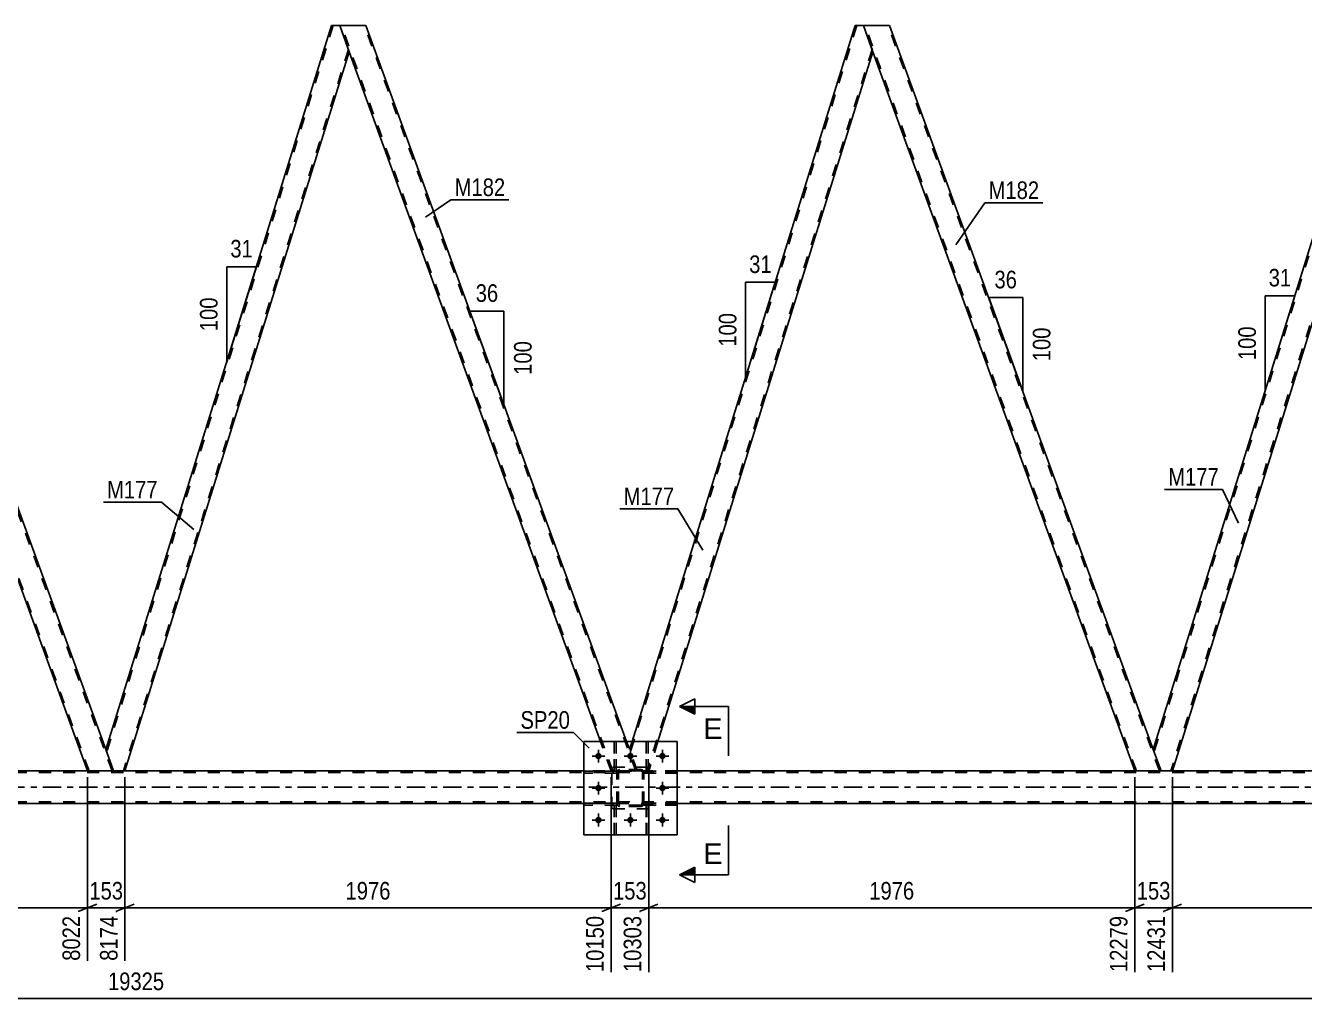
# Model space of a CAD drawing. Header units: millimetres. Extents: x 0 to 841, y 0 to 594.
# Drawn here: x 402 to 609.9, y 298.3 to 456.5 of the extents above; entities that cross this region are included whole.
import ezdxf

# ---------------------------------------------------------------- set-up
doc = ezdxf.new("R2010")
doc.units = ezdxf.units.MM
doc.linetypes.add('DXK_LINE_DOT2', pattern=[3.9198, 1.9599, -1.9599])
doc.linetypes.add('DXK_LINE_DOT3', pattern=[5.9187, 2.979, -0.9799, 0.9799, -0.9799])
doc.styles.add('Arial', font='ARIAL.TTF', dxfattribs={"height": 0.2})
doc.styles.add('Arial Narrow', font='ARIALN.TTF', dxfattribs={"height": 0.2})

# ---------------------------------------------------------------- blocks, each defined once
blk = doc.blocks.new('Part-814735472-3774 - 3299')
at = {"color": 7, "linetype": 'DXK_LINE_DOT2'}
for p, q in [((498.12, 335.3), (492.72, 335.3)), ((492.72, 334.98), (492.72, 335.3)), ((498.12, 334.98), (492.72, 334.98)), ((497.52, 334.98), (497.52, 335.3)), ((498.12, 335.3), (498.12, 334.98))]:
    blk.add_line(p, q, dxfattribs=at)
blk = doc.blocks.new('Part-814735472-3776 - 3299')
at = {"color": 7, "linetype": 'DXK_LINE_DOT2'}
for p, q in [((502.88, 340.14), (502.88, 335.3)), ((503.2, 340.14), (502.88, 340.14)), ((503.2, 335.3), (503.2, 340.14)), ((502.88, 335.9), (503.2, 335.9)), ((502.88, 335.3), (503.2, 335.3))]:
    blk.add_line(p, q, dxfattribs=at)
blk = doc.blocks.new('Part-814735472-3589 - 3299')
at = {"color": 7, "linetype": 'DXK_LINE_DOT2'}
for p, q in [((492.72, 340.14), (507.92, 340.14)), ((492.72, 340.14), (492.72, 324.94)), ((507.92, 340.14), (507.92, 324.94)), ((492.72, 324.94), (507.92, 324.94))]:
    blk.add_line(p, q, dxfattribs=at)
blk = doc.blocks.new('Part-814735472-3508 - 3299')
at = {"color": 2, "linetype": 'Continuous'}
for p, q in [((372.19, 456.54), (367.93, 456.54)), ((415.04, 338.79), (372.19, 456.54)), ((412.05, 335.32), (369.48, 452.29))]:
    blk.add_line(p, q, dxfattribs=at)
at = {"color": 7, "linetype": 'DXK_LINE_DOT2'}
for p, q in [((367.93, 456.54), (369.48, 452.29)), ((412.31, 335.32), (368.19, 456.54)), ((416.05, 335.32), (371.93, 456.54)), ((416.31, 335.32), (415.04, 338.79)), ((412.05, 335.32), (416.31, 335.32))]:
    blk.add_line(p, q, dxfattribs=at)
blk = doc.blocks.new('Part-814735472-3540 - 3299')
at = {"color": 7, "linetype": 'DXK_LINE_DOT2'}
for p, q in [((497.68, 324.94), (497.68, 329.78)), ((497.68, 329.78), (498, 329.78)), ((497.68, 329.18), (498, 329.18)), ((498, 329.78), (498, 324.94)), ((498, 324.94), (497.68, 324.94))]:
    blk.add_line(p, q, dxfattribs=at)
blk = doc.blocks.new('Part-814735472-3569 - 3299')
at = {"color": 2, "linetype": 'Continuous'}
for p, q in [((622.01, 456.54), (585.31, 338.79)), ((623.33, 456.54), (622.01, 456.54)), ((623.33, 456.54), (624.88, 452.29)), ((624.88, 452.29), (588.42, 335.32)), ((586.58, 335.32), (585.31, 338.79))]:
    blk.add_line(p, q, dxfattribs=at)
at = {"color": 7, "linetype": 'DXK_LINE_DOT2'}
for p, q in [((622.27, 456.54), (585.45, 338.42)), ((624.74, 452.67), (588.17, 335.32)), ((588.42, 335.32), (586.58, 335.32))]:
    blk.add_line(p, q, dxfattribs=at)
blk = doc.blocks.new('Part-814735472-3574 - 3299')
at = {"color": 2, "linetype": 'Continuous'}
for p, q in [((457.32, 456.54), (453.06, 456.54)), ((499.69, 340.14), (457.32, 456.54)), ((495.43, 340.14), (454.61, 452.29))]:
    blk.add_line(p, q, dxfattribs=at)
at = {"color": 7, "linetype": 'DXK_LINE_DOT2'}
for p, q in [((453.06, 456.54), (454.61, 452.29)), ((497.44, 335.32), (453.32, 456.54)), ((501.19, 335.32), (457.07, 456.54)), ((497.18, 335.32), (495.43, 340.14)), ((501.44, 335.32), (499.69, 340.14)), ((501.44, 335.32), (497.18, 335.32))]:
    blk.add_line(p, q, dxfattribs=at)
blk = doc.blocks.new('Part-814735472-3579 - 3299')
at = {"color": 2, "linetype": 'Continuous'}
for p, q in [((451.75, 456.54), (415.04, 338.79)), ((453.06, 456.54), (451.75, 456.54)), ((453.06, 456.54), (454.61, 452.29)), ((454.61, 452.29), (418.15, 335.32)), ((416.31, 335.32), (415.04, 338.79))]:
    blk.add_line(p, q, dxfattribs=at)
at = {"color": 7, "linetype": 'DXK_LINE_DOT2'}
for p, q in [((452, 456.54), (415.18, 338.42)), ((454.48, 452.67), (417.9, 335.32)), ((418.15, 335.32), (416.31, 335.32))]:
    blk.add_line(p, q, dxfattribs=at)
blk = doc.blocks.new('Part-814735472-3594 - 3299')
at = {"color": 7, "linetype": 'DXK_LINE_DOT2'}
for p, q in [((778.51, 335.08), (102.93, 335.08)), ((507.92, 335.32), (492.72, 335.32)), ((778.51, 330.28), (102.93, 330.28)), ((507.92, 330.04), (492.72, 330.04))]:
    blk.add_line(p, q, dxfattribs=at)
at = {"color": 2, "linetype": 'Continuous'}
for p, q in [((492.72, 335.32), (252.52, 335.32)), ((662.99, 335.32), (507.92, 335.32)), ((492.72, 330.04), (252.52, 330.04)), ((662.99, 330.04), (507.92, 330.04))]:
    blk.add_line(p, q, dxfattribs=at)
at = {"color": 7, "linetype": 'DXK_LINE_DOT3'}
blk.add_line((102.93, 332.68), (778.51, 332.68), dxfattribs=at)
blk = doc.blocks.new('Part-814735472-3599 - 3299')
at = {"color": 2, "linetype": 'Continuous'}
for p, q in [((507.92, 340.14), (492.72, 340.14)), ((492.72, 324.94), (492.72, 340.14)), ((507.92, 324.94), (507.92, 340.14)), ((507.92, 324.94), (492.72, 324.94))]:
    blk.add_line(p, q, dxfattribs=at)
blk = doc.blocks.new('Part-814735472-3602 - 3299')
at = {"color": 7, "linetype": 'DXK_LINE_DOT2'}
for p, q in [((502.88, 335.3), (502.88, 340.14)), ((502.88, 340.14), (503.2, 340.14)), ((503.2, 340.14), (503.2, 335.3)), ((502.88, 335.9), (503.2, 335.9)), ((503.2, 335.3), (502.88, 335.3))]:
    blk.add_line(p, q, dxfattribs=at)
blk = doc.blocks.new('Part-814735472-3639 - 3299')
at = {"color": 7, "linetype": 'DXK_LINE_DOT2'}
for p, q in [((537.13, 456.54), (500.31, 338.42)), ((539.61, 452.67), (503.03, 335.32)), ((500.6, 340.14), (500.18, 338.79)), ((504.79, 340.14), (503.29, 335.32)), ((501.44, 335.32), (500.18, 338.79)), ((503.29, 335.32), (501.44, 335.32))]:
    blk.add_line(p, q, dxfattribs=at)
at = {"color": 2, "linetype": 'Continuous'}
for p, q in [((536.88, 456.54), (500.6, 340.14)), ((538.2, 456.54), (536.88, 456.54)), ((539.75, 452.29), (538.2, 456.54)), ((539.75, 452.29), (504.79, 340.14))]:
    blk.add_line(p, q, dxfattribs=at)
blk = doc.blocks.new('Part-814735472-3644 - 3299')
at = {"color": 2, "linetype": 'Continuous'}
for p, q in [((542.46, 456.54), (538.2, 456.54)), ((585.31, 338.79), (542.46, 456.54)), ((582.32, 335.32), (539.75, 452.29))]:
    blk.add_line(p, q, dxfattribs=at)
at = {"color": 7, "linetype": 'DXK_LINE_DOT2'}
for p, q in [((538.2, 456.54), (539.75, 452.29)), ((582.57, 335.32), (538.45, 456.54)), ((586.32, 335.32), (542.2, 456.54)), ((586.58, 335.32), (585.31, 338.79)), ((582.32, 335.32), (586.58, 335.32))]:
    blk.add_line(p, q, dxfattribs=at)
blk = doc.blocks.new('Part-814735472-3659 - 3299')
at = {"color": 7, "linetype": 'DXK_LINE_DOT2'}
for p, q in [((507.92, 335.3), (502.52, 335.3)), ((502.52, 335.3), (502.52, 334.98)), ((502.52, 334.98), (507.92, 334.98)), ((503.12, 334.98), (503.12, 335.3)), ((507.92, 334.98), (507.92, 335.3))]:
    blk.add_line(p, q, dxfattribs=at)
blk = doc.blocks.new('Part-814735472-3662 - 3299')
at = {"color": 7, "linetype": 'DXK_LINE_DOT2'}
for p, q in [((507.92, 330.1), (502.52, 330.1)), ((502.52, 330.1), (502.52, 329.78)), ((502.52, 329.78), (507.92, 329.78)), ((503.12, 329.78), (503.12, 330.1)), ((507.92, 329.78), (507.92, 330.1))]:
    blk.add_line(p, q, dxfattribs=at)
blk = doc.blocks.new('Part-814735472-3665 - 3299')
at = {"color": 7, "linetype": 'DXK_LINE_DOT2'}
for p, q in [((498.12, 335.3), (492.72, 335.3)), ((492.72, 335.3), (492.72, 334.98)), ((498.12, 334.98), (492.72, 334.98)), ((497.52, 334.98), (497.52, 335.3)), ((498.12, 334.98), (498.12, 335.3))]:
    blk.add_line(p, q, dxfattribs=at)
blk = doc.blocks.new('Part-814735472-3668 - 3299')
at = {"color": 7, "linetype": 'DXK_LINE_DOT2'}
for p, q in [((498.12, 330.1), (492.72, 330.1)), ((492.72, 330.1), (492.72, 329.78)), ((498.12, 329.78), (492.72, 329.78)), ((497.52, 329.78), (497.52, 330.1)), ((498.12, 329.78), (498.12, 330.1))]:
    blk.add_line(p, q, dxfattribs=at)
blk = doc.blocks.new('Part-814735472-3694 - 3299')
at = {"color": 7, "linetype": 'DXK_LINE_DOT2'}
for p, q in [((503.2, 329.78), (502.88, 329.78)), ((502.88, 329.78), (502.88, 324.94)), ((502.88, 329.18), (503.2, 329.18)), ((503.2, 324.94), (503.2, 329.78)), ((502.88, 324.94), (503.2, 324.94))]:
    blk.add_line(p, q, dxfattribs=at)
blk = doc.blocks.new('Part-814735472-3717 - 3299')
at = {"color": 7, "linetype": 'DXK_LINE_DOT2'}
for p, q in [((498, 329.78), (497.68, 329.78)), ((497.68, 329.78), (497.68, 324.94)), ((497.68, 329.18), (498, 329.18)), ((498, 324.94), (498, 329.78)), ((497.68, 324.94), (498, 324.94))]:
    blk.add_line(p, q, dxfattribs=at)
blk = doc.blocks.new('Part-814735472-3728 - 3299')
at = {"color": 7, "linetype": 'DXK_LINE_DOT2'}
for p, q in [((497.68, 335.3), (497.68, 340.14)), ((497.68, 340.14), (498, 340.14)), ((498, 340.14), (498, 335.3)), ((497.68, 335.9), (498, 335.9)), ((498, 335.3), (497.68, 335.3))]:
    blk.add_line(p, q, dxfattribs=at)
blk = doc.blocks.new('Bolt-814735472-3729 - 3299')
at = {"linetype": 'Continuous'}
for points in [[(495.64, 337.74, -1), (494.6, 337.74, -1)], [(500.84, 337.74, -1), (499.8, 337.74, -1)], [(506.04, 337.74, -1), (505, 337.74, -1)], [(495.64, 332.54, -1), (494.6, 332.54, -1)], [(506.04, 332.54, -1), (505, 332.54, -1)], [(495.64, 327.34, -1), (494.6, 327.34, -1)], [(500.84, 327.34, -1), (499.8, 327.34, -1)], [(506.04, 327.34, -1), (505, 327.34, -1)]]:
    blk.add_hatch(color=1, dxfattribs=at).paths.add_polyline_path(points)
at = {"color": 1, "linetype": 'Continuous'}
for p, q in [((496.16, 337.74), (494.08, 337.74)), ((495.12, 338.78), (495.12, 336.7)), ((501.36, 337.74), (499.28, 337.74)), ((500.32, 338.78), (500.32, 336.7)), ((506.56, 337.74), (504.48, 337.74)), ((505.52, 338.78), (505.52, 336.7)), ((495.12, 333.58), (495.12, 331.5)), ((505.52, 333.58), (505.52, 331.5)), ((496.16, 332.54), (494.08, 332.54)), ((506.56, 332.54), (504.48, 332.54)), ((496.16, 327.34), (494.08, 327.34)), ((495.12, 328.38), (495.12, 326.3)), ((501.36, 327.34), (499.28, 327.34)), ((500.32, 328.38), (500.32, 326.3)), ((506.56, 327.34), (504.48, 327.34)), ((505.52, 328.38), (505.52, 326.3))]:
    blk.add_line(p, q, dxfattribs=at)
blk = doc.blocks.new('Bolt-814735472-3730 - 3299')
at = {"color": 1, "linetype": 'Continuous'}
for p, q in [((494.08, 337.74), (494.78, 337.74)), ((495.12, 338.78), (495.12, 338.09)), ((495.12, 336.7), (495.12, 337.39)), ((496.16, 337.74), (495.47, 337.74)), ((499.28, 337.74), (499.98, 337.74)), ((500.32, 338.78), (500.32, 338.09)), ((500.32, 336.7), (500.32, 337.39)), ((501.36, 337.74), (500.67, 337.74)), ((504.48, 337.74), (505.18, 337.74)), ((505.52, 338.78), (505.52, 338.09)), ((505.52, 336.7), (505.52, 337.39)), ((506.56, 337.74), (505.87, 337.74)), ((495.12, 333.58), (495.12, 332.89)), ((505.52, 333.58), (505.52, 332.89)), ((494.08, 332.54), (494.78, 332.54)), ((495.12, 331.5), (495.12, 332.19)), ((496.16, 332.54), (495.47, 332.54)), ((504.48, 332.54), (505.18, 332.54)), ((505.52, 331.5), (505.52, 332.19)), ((506.56, 332.54), (505.87, 332.54)), ((494.08, 327.34), (494.78, 327.34)), ((495.12, 328.38), (495.12, 327.69)), ((495.12, 326.3), (495.12, 326.99)), ((496.16, 327.34), (495.47, 327.34)), ((499.28, 327.34), (499.98, 327.34)), ((500.32, 328.38), (500.32, 327.69)), ((500.32, 326.3), (500.32, 326.99)), ((501.36, 327.34), (500.67, 327.34)), ((504.48, 327.34), (505.18, 327.34)), ((505.52, 328.38), (505.52, 327.69)), ((505.52, 326.3), (505.52, 326.99)), ((506.56, 327.34), (505.87, 327.34))]:
    blk.add_line(p, q, dxfattribs=at)
blk = doc.blocks.new('Part-814735472-3736 - 3299')
at = {"color": 7, "linetype": 'DXK_LINE_DOT2'}
for p, q in [((502.88, 324.94), (502.88, 329.78)), ((502.88, 329.78), (503.2, 329.78)), ((502.88, 329.18), (503.2, 329.18)), ((503.2, 329.78), (503.2, 324.94)), ((503.2, 324.94), (502.88, 324.94))]:
    blk.add_line(p, q, dxfattribs=at)
blk = doc.blocks.new('Part-814735472-3740 - 3299')
at = {"color": 7, "linetype": 'DXK_LINE_DOT2'}
for p, q in [((498.12, 335.06), (498.16, 335.24)), ((498.16, 335.24), (498.12, 335.06)), ((498.12, 330.02), (498.12, 335.06)), ((498.36, 335.06), (498.38, 335.15)), ((498.36, 330.02), (498.36, 335.06)), ((498.38, 335.15), (498.43, 335.23)), ((498.42, 335.5), (498.6, 335.54)), ((498.6, 335.54), (498.42, 335.5)), ((498.43, 335.23), (498.51, 335.28)), ((498.51, 335.28), (498.6, 335.3)), ((502.04, 335.54), (498.6, 335.54)), ((498.6, 335.3), (502.04, 335.3)), ((502.04, 335.54), (502.23, 335.5)), ((502.23, 335.5), (502.04, 335.54)), ((502.04, 335.3), (502.14, 335.28)), ((502.14, 335.28), (502.21, 335.23)), ((502.21, 335.23), (502.27, 335.15)), ((502.27, 335.15), (502.28, 335.06)), ((502.28, 330.02), (502.28, 335.06)), ((502.49, 335.24), (502.52, 335.06)), ((502.52, 335.06), (502.49, 335.24)), ((502.52, 330.02), (502.52, 335.06)), ((498.16, 329.84), (498.12, 330.02)), ((498.12, 330.02), (498.16, 329.84)), ((498.38, 329.93), (498.36, 330.02)), ((498.43, 329.85), (498.38, 329.93)), ((498.6, 329.54), (498.42, 329.58)), ((498.42, 329.58), (498.6, 329.54)), ((498.51, 329.8), (498.43, 329.85)), ((498.6, 329.78), (498.51, 329.8)), ((502.04, 329.78), (498.6, 329.78)), ((502.04, 329.54), (498.6, 329.54)), ((502.14, 329.8), (502.04, 329.78)), ((502.23, 329.58), (502.04, 329.54)), ((502.04, 329.54), (502.23, 329.58)), ((502.21, 329.85), (502.14, 329.8)), ((502.27, 329.93), (502.21, 329.85)), ((502.28, 330.02), (502.27, 329.93)), ((502.52, 330.02), (502.49, 329.84)), ((502.49, 329.84), (502.52, 330.02))]:
    blk.add_line(p, q, dxfattribs=at)
at = {"color": 7, "linetype": 'DXK_LINE_DOT3'}
blk.add_line((500.32, 332.54), (500.32, 332.54), dxfattribs=at)
at = {"color": 7, "linetype": 'DXK_LINE_DOT2'}
for centre, start, end in [((498.6, 335.06), 112.5, 157.5), ((498.6, 335.06), 112.5, 157.5), ((502.04, 335.06), 22.5, 67.5), ((502.04, 335.06), 22.5, 67.5), ((498.6, 330.02), 202.5, 247.5), ((498.6, 330.02), 202.5, 247.5), ((502.04, 330.02), 292.5, 337.5), ((502.04, 330.02), 292.5, 337.5)]:
    blk.add_arc(centre, 0.48, start, end, dxfattribs=at)
blk = doc.blocks.new('Part-814735472-3741 - 3299')
at = {"color": 7, "linetype": 'DXK_LINE_DOT2'}
for p, q in [((503.32, 335.94), (497.32, 335.94)), ((497.32, 329.14), (497.32, 335.94)), ((503.32, 329.14), (503.32, 335.94)), ((503.32, 329.14), (497.32, 329.14))]:
    blk.add_line(p, q, dxfattribs=at)
blk = doc.blocks.new('Part-814735472-3744 - 3299')
at = {"color": 7, "linetype": 'DXK_LINE_DOT2'}
for p, q in [((502.52, 334.98), (502.52, 335.3)), ((502.52, 335.3), (507.92, 335.3)), ((507.92, 334.98), (502.52, 334.98)), ((503.12, 334.98), (503.12, 335.3)), ((507.92, 335.3), (507.92, 334.98))]:
    blk.add_line(p, q, dxfattribs=at)
blk = doc.blocks.new('Part-814735472-3747 - 3299')
at = {"color": 7, "linetype": 'DXK_LINE_DOT2'}
for p, q in [((497.68, 340.14), (497.68, 335.3)), ((498, 340.14), (497.68, 340.14)), ((498, 335.3), (498, 340.14)), ((497.68, 335.9), (498, 335.9)), ((497.68, 335.3), (498, 335.3))]:
    blk.add_line(p, q, dxfattribs=at)
blk = doc.blocks.new('Part-814735472-3771 - 3299')
at = {"color": 7, "linetype": 'DXK_LINE_DOT2'}
for p, q in [((503.32, 335.94), (497.32, 335.94)), ((497.32, 329.14), (497.32, 335.94)), ((503.32, 329.14), (503.32, 335.94)), ((503.32, 329.14), (497.32, 329.14))]:
    blk.add_line(p, q, dxfattribs=at)
blk = doc.blocks.new('Part-814735472-3772 - 3299')
at = {"color": 7, "linetype": 'DXK_LINE_DOT2'}
for p, q in [((498.12, 335.06), (498.16, 335.24)), ((498.16, 335.24), (498.12, 335.06)), ((498.12, 330.02), (498.12, 335.06)), ((498.36, 335.06), (498.38, 335.15)), ((498.36, 330.02), (498.36, 335.06)), ((498.38, 335.15), (498.43, 335.23)), ((498.42, 335.5), (498.6, 335.54)), ((498.6, 335.54), (498.42, 335.5)), ((498.43, 335.23), (498.51, 335.28)), ((498.51, 335.28), (498.6, 335.3)), ((502.04, 335.54), (498.6, 335.54)), ((498.6, 335.3), (502.04, 335.3)), ((502.04, 335.54), (502.23, 335.5)), ((502.23, 335.5), (502.04, 335.54)), ((502.04, 335.3), (502.14, 335.28)), ((502.14, 335.28), (502.21, 335.23)), ((502.21, 335.23), (502.27, 335.15)), ((502.27, 335.15), (502.28, 335.06)), ((502.28, 330.02), (502.28, 335.06)), ((502.49, 335.24), (502.52, 335.06)), ((502.52, 335.06), (502.49, 335.24)), ((502.52, 330.02), (502.52, 335.06)), ((498.16, 329.84), (498.12, 330.02)), ((498.12, 330.02), (498.16, 329.84)), ((498.38, 329.93), (498.36, 330.02)), ((498.43, 329.85), (498.38, 329.93)), ((498.6, 329.54), (498.42, 329.58)), ((498.42, 329.58), (498.6, 329.54)), ((498.51, 329.8), (498.43, 329.85)), ((498.6, 329.78), (498.51, 329.8)), ((502.04, 329.78), (498.6, 329.78)), ((502.04, 329.54), (498.6, 329.54)), ((502.14, 329.8), (502.04, 329.78)), ((502.23, 329.58), (502.04, 329.54)), ((502.04, 329.54), (502.23, 329.58)), ((502.21, 329.85), (502.14, 329.8)), ((502.27, 329.93), (502.21, 329.85)), ((502.28, 330.02), (502.27, 329.93)), ((502.52, 330.02), (502.49, 329.84)), ((502.49, 329.84), (502.52, 330.02))]:
    blk.add_line(p, q, dxfattribs=at)
at = {"color": 7, "linetype": 'DXK_LINE_DOT3'}
blk.add_line((500.32, 332.54), (500.32, 332.54), dxfattribs=at)
at = {"color": 7, "linetype": 'DXK_LINE_DOT2'}
for centre, start, end in [((498.6, 335.06), 112.5, 157.5), ((498.6, 335.06), 112.5, 157.5), ((502.04, 335.06), 22.5, 67.5), ((502.04, 335.06), 22.5, 67.5), ((498.6, 330.02), 202.5, 247.5), ((498.6, 330.02), 202.5, 247.5), ((502.04, 330.02), 292.5, 337.5), ((502.04, 330.02), 292.5, 337.5)]:
    blk.add_arc(centre, 0.48, start, end, dxfattribs=at)
blk = doc.blocks.new('Part-814735472-3773 - 3299')
at = {"color": 7, "linetype": 'DXK_LINE_DOT2'}
for p, q in [((502.52, 329.78), (502.52, 330.1)), ((502.52, 330.1), (507.92, 330.1)), ((507.92, 329.78), (502.52, 329.78)), ((503.12, 329.78), (503.12, 330.1)), ((507.92, 330.1), (507.92, 329.78))]:
    blk.add_line(p, q, dxfattribs=at)
blk = doc.blocks.new('Part-814735472-3775 - 3299')
at = {"color": 7, "linetype": 'DXK_LINE_DOT2'}
for p, q in [((498.12, 330.1), (492.72, 330.1)), ((492.72, 329.78), (492.72, 330.1)), ((498.12, 329.78), (492.72, 329.78)), ((497.52, 329.78), (497.52, 330.1)), ((498.12, 330.1), (498.12, 329.78))]:
    blk.add_line(p, q, dxfattribs=at)
blk = doc.blocks.new('AngleDimension-814735472-12450 - 3299')
at = {"color": 7, "linetype": 'Continuous'}
for p, q in [((434.7, 417.33), (439.52, 417.33)), ((434.7, 401.86), (439.52, 417.33)), ((434.7, 401.86), (434.7, 417.33)), ((434.65, 401.69), (434.7, 401.86))]:
    blk.add_line(p, q, dxfattribs=at)
at = {"color": 0}
for points in [[(439.54, 418.23), (439.54, 422.43), (434.68, 422.43), (434.68, 418.23)], [(433.8, 412.93), (429.6, 412.93), (429.6, 406.25), (433.8, 406.25)]]:
    blk.add_wipeout(points, dxfattribs=at)
at = {"color": 3, "style": 'Arial Narrow'}
blk.add_text('31', height=2.863, dxfattribs=at).set_placement((435.28, 418.83))
blk.add_text('100', height=2.863, rotation=90.0002, dxfattribs=at).set_placement((433.2, 406.85))
blk = doc.blocks.new('StraightDimension-814735472-4850 - 3299')
at = {"color": 7, "linetype": 'Continuous'}
for p, q in [((497.18, 334.32), (497.18, 302.62)), ((503.29, 334.32), (503.29, 302.62)), ((495.68, 312.46), (498.68, 313.66)), ((497.18, 313.06), (503.29, 313.06)), ((504.79, 313.66), (501.79, 312.46))]:
    blk.add_line(p, q, dxfattribs=at)
at = {"color": 0}
blk.add_wipeout([(503.58, 313.81), (503.58, 318.01), (496.89, 318.01), (496.89, 313.81)], dxfattribs=at)
at = {"color": 0, "linetype": 'Continuous'}
blk.add_wipeout([(502.69, 312.36), (498.49, 312.36), (498.49, 302.02), (502.69, 302.02)], dxfattribs=at)
at = {"color": 3, "style": 'Arial Narrow'}
blk.add_text('153', height=2.863, dxfattribs=at).set_placement((497.49, 314.41))
at = {"color": 3, "linetype": 'Continuous', "style": 'Arial Narrow'}
blk.add_text('10303', height=2.863, rotation=90.0002, dxfattribs=at).set_placement((502.09, 302.62))
blk = doc.blocks.new('StraightDimension-814735472-4898 - 3299')
at = {"color": 7, "linetype": 'Continuous'}
for p, q in [((412.05, 334.32), (412.05, 304.45)), ((418.15, 334.32), (418.15, 304.45)), ((410.55, 312.46), (413.55, 313.66)), ((412.05, 313.06), (418.15, 313.06)), ((419.65, 313.66), (416.65, 312.46))]:
    blk.add_line(p, q, dxfattribs=at)
at = {"color": 0}
blk.add_wipeout([(418.44, 313.81), (418.44, 318.01), (411.76, 318.01), (411.76, 313.81)], dxfattribs=at)
at = {"color": 0, "linetype": 'Continuous'}
blk.add_wipeout([(417.55, 312.36), (413.35, 312.36), (413.35, 303.85), (417.55, 303.85)], dxfattribs=at)
at = {"color": 3, "style": 'Arial Narrow'}
blk.add_text('153', height=2.863, dxfattribs=at).set_placement((412.36, 314.41))
at = {"color": 3, "linetype": 'Continuous', "style": 'Arial Narrow'}
blk.add_text('8174', height=2.863, rotation=90.0002, dxfattribs=at).set_placement((416.95, 304.45))
blk = doc.blocks.new('StraightDimension-814735472-4802 - 3299')
at = {"color": 7, "linetype": 'Continuous'}
for p, q in [((582.32, 334.32), (582.32, 302.62)), ((588.42, 334.32), (588.42, 302.62)), ((580.82, 312.46), (583.82, 313.66)), ((582.32, 313.06), (588.42, 313.06)), ((589.92, 313.66), (586.92, 312.46))]:
    blk.add_line(p, q, dxfattribs=at)
at = {"color": 0}
blk.add_wipeout([(588.71, 313.81), (588.71, 318.01), (582.03, 318.01), (582.03, 313.81)], dxfattribs=at)
at = {"color": 0, "linetype": 'Continuous'}
blk.add_wipeout([(587.82, 312.36), (583.62, 312.36), (583.62, 302.02), (587.82, 302.02)], dxfattribs=at)
at = {"color": 3, "style": 'Arial Narrow'}
blk.add_text('153', height=2.863, dxfattribs=at).set_placement((582.63, 314.41))
at = {"color": 3, "linetype": 'Continuous', "style": 'Arial Narrow'}
blk.add_text('12431', height=2.863, rotation=90.0002, dxfattribs=at).set_placement((587.22, 302.62))
blk = doc.blocks.new('StraightDimension-814735472-4922 - 3299')
at = {"color": 7, "linetype": 'Continuous'}
for p, q in [((333.02, 334.32), (333.02, 304.45)), ((412.05, 334.32), (412.05, 304.45)), ((334.52, 313.66), (331.52, 312.46)), ((333.02, 313.06), (412.05, 313.06)), ((410.55, 312.46), (413.55, 313.66))]:
    blk.add_line(p, q, dxfattribs=at)
at = {"color": 0}
blk.add_wipeout([(376.79, 313.81), (376.79, 318.01), (368.28, 318.01), (368.28, 313.81)], dxfattribs=at)
at = {"color": 0, "linetype": 'Continuous'}
blk.add_wipeout([(411.45, 312.36), (407.25, 312.36), (407.25, 303.85), (411.45, 303.85)], dxfattribs=at)
at = {"color": 3, "style": 'Arial Narrow'}
blk.add_text('1976', height=2.863, dxfattribs=at).set_placement((368.88, 314.41))
at = {"color": 3, "linetype": 'Continuous', "style": 'Arial Narrow'}
blk.add_text('8022', height=2.863, rotation=90.0002, dxfattribs=at).set_placement((410.85, 304.45))
blk = doc.blocks.new('AngleDimension-814735472-12464 - 3299')
at = {"color": 7, "linetype": 'Continuous'}
for p, q in [((519.05, 414.8), (523.87, 414.8)), ((519.05, 399.33), (523.87, 414.8)), ((519.05, 399.33), (519.05, 414.8)), ((520.2, 403.03), (523.87, 414.8))]:
    blk.add_line(p, q, dxfattribs=at)
at = {"color": 0}
for points in [[(523.89, 415.7), (523.89, 419.9), (519.03, 419.9), (519.03, 415.7)], [(518.15, 410.4), (513.95, 410.4), (513.95, 403.72), (518.15, 403.72)]]:
    blk.add_wipeout(points, dxfattribs=at)
at = {"color": 3, "style": 'Arial Narrow'}
blk.add_text('31', height=2.863, dxfattribs=at).set_placement((519.63, 416.3))
blk.add_text('100', height=2.863, rotation=90.0002, dxfattribs=at).set_placement((517.55, 404.32))
blk = doc.blocks.new('AngleDimension-814735472-3813 - 3299')
at = {"color": 7, "linetype": 'Continuous'}
for p, q in [((561.73, 403.59), (558.56, 412.31)), ((564.1, 412.31), (558.56, 412.31)), ((564.1, 397.09), (558.56, 412.31)), ((564.1, 397.09), (564.1, 412.31))]:
    blk.add_line(p, q, dxfattribs=at)
at = {"color": 0}
for points in [[(563.75, 413.21), (563.75, 417.41), (558.9, 417.41), (558.9, 413.21)], [(569.2, 408.04), (565, 408.04), (565, 401.36), (569.2, 401.36)]]:
    blk.add_wipeout(points, dxfattribs=at)
at = {"color": 3, "style": 'Arial Narrow'}
blk.add_text('36', height=2.863, dxfattribs=at).set_placement((559.5, 413.81))
blk.add_text('100', height=2.863, rotation=90.0002, dxfattribs=at).set_placement((568.6, 401.96))
blk = doc.blocks.new('AngleDimension-814735472-3827 - 3299')
at = {"color": 7, "linetype": 'Continuous'}
for p, q in [((476.19, 404.69), (474.22, 410.11)), ((479.76, 410.11), (474.22, 410.11)), ((479.76, 394.88), (474.22, 410.11)), ((479.76, 394.88), (479.76, 410.11))]:
    blk.add_line(p, q, dxfattribs=at)
at = {"color": 0}
for points in [[(479.42, 411.01), (479.42, 415.21), (474.57, 415.21), (474.57, 411.01)], [(484.86, 405.84), (480.66, 405.84), (480.66, 399.15), (484.86, 399.15)]]:
    blk.add_wipeout(points, dxfattribs=at)
at = {"color": 3, "style": 'Arial Narrow'}
blk.add_text('36', height=2.863, dxfattribs=at).set_placement((475.17, 411.61))
blk.add_text('100', height=2.863, rotation=90.0002, dxfattribs=at).set_placement((484.26, 399.75))
blk = doc.blocks.new('AngleDimension-814735472-12478 - 3299')
at = {"color": 7, "linetype": 'Continuous'}
for p, q in [((603.5, 412.61), (608.32, 412.61)), ((603.5, 397.15), (608.32, 412.61)), ((603.5, 397.15), (603.5, 412.61)), ((604.48, 400.29), (608.32, 412.61))]:
    blk.add_line(p, q, dxfattribs=at)
at = {"color": 0}
for points in [[(608.34, 413.51), (608.34, 417.71), (603.48, 417.71), (603.48, 413.51)], [(602.6, 408.22), (598.4, 408.22), (598.4, 401.54), (602.6, 401.54)]]:
    blk.add_wipeout(points, dxfattribs=at)
at = {"color": 3, "style": 'Arial Narrow'}
blk.add_text('31', height=2.863, dxfattribs=at).set_placement((604.08, 414.11))
blk.add_text('100', height=2.863, rotation=90.0002, dxfattribs=at).set_placement((602, 402.14))
blk = doc.blocks.new('StraightDimension-814735472-4637 - 3299')
at = {"color": 7, "linetype": 'Continuous'}
blk.add_line((51.2, 298.33), (788.73, 298.33), dxfattribs=at)
at = {"color": 0}
blk.add_wipeout([(425.13, 299.08), (425.13, 303.28), (414.79, 303.28), (414.79, 299.08)], dxfattribs=at)
at = {"color": 3, "style": 'Arial Narrow'}
blk.add_text('19325', height=2.863, dxfattribs=at).set_placement((415.39, 299.68))
blk = doc.blocks.new('StraightDimension-814735472-4778 - 3299')
at = {"color": 7, "linetype": 'Continuous'}
for p, q in [((588.42, 334.32), (588.42, 302.62)), ((667.45, 334.32), (667.45, 302.62)), ((589.92, 313.66), (586.92, 312.46)), ((588.42, 313.06), (667.45, 313.06)), ((665.95, 312.46), (668.95, 313.66))]:
    blk.add_line(p, q, dxfattribs=at)
at = {"color": 0}
blk.add_wipeout([(632.19, 313.81), (632.19, 318.01), (623.68, 318.01), (623.68, 313.81)], dxfattribs=at)
at = {"color": 0, "linetype": 'Continuous'}
blk.add_wipeout([(666.85, 312.36), (662.65, 312.36), (662.65, 302.02), (666.85, 302.02)], dxfattribs=at)
at = {"color": 3, "style": 'Arial Narrow'}
blk.add_text('1976', height=2.863, dxfattribs=at).set_placement((624.28, 314.41))
at = {"color": 3, "linetype": 'Continuous', "style": 'Arial Narrow'}
blk.add_text('14407', height=2.863, rotation=90.0002, dxfattribs=at).set_placement((666.25, 302.62))
blk = doc.blocks.new('StraightDimension-814735472-4826 - 3299')
at = {"color": 7, "linetype": 'Continuous'}
for p, q in [((503.29, 334.32), (503.29, 302.62)), ((582.32, 334.32), (582.32, 302.62)), ((504.79, 313.66), (501.79, 312.46)), ((503.29, 313.06), (582.32, 313.06)), ((580.82, 312.46), (583.82, 313.66))]:
    blk.add_line(p, q, dxfattribs=at)
at = {"color": 0}
blk.add_wipeout([(547.06, 313.81), (547.06, 318.01), (538.55, 318.01), (538.55, 313.81)], dxfattribs=at)
at = {"color": 0, "linetype": 'Continuous'}
blk.add_wipeout([(581.72, 312.36), (577.52, 312.36), (577.52, 302.02), (581.72, 302.02)], dxfattribs=at)
at = {"color": 3, "style": 'Arial Narrow'}
blk.add_text('1976', height=2.863, dxfattribs=at).set_placement((539.15, 314.41))
at = {"color": 3, "linetype": 'Continuous', "style": 'Arial Narrow'}
blk.add_text('12279', height=2.863, rotation=90.0002, dxfattribs=at).set_placement((581.12, 302.62))
blk = doc.blocks.new('StraightDimension-814735472-4874 - 3299')
at = {"color": 7, "linetype": 'Continuous'}
for p, q in [((418.15, 334.32), (418.15, 304.45)), ((497.18, 334.32), (497.18, 302.62)), ((419.65, 313.66), (416.65, 312.46)), ((418.15, 313.06), (497.18, 313.06)), ((495.68, 312.46), (498.68, 313.66))]:
    blk.add_line(p, q, dxfattribs=at)
at = {"color": 0}
blk.add_wipeout([(461.92, 313.81), (461.92, 318.01), (453.41, 318.01), (453.41, 313.81)], dxfattribs=at)
at = {"color": 0, "linetype": 'Continuous'}
blk.add_wipeout([(496.58, 312.36), (492.38, 312.36), (492.38, 302.02), (496.58, 302.02)], dxfattribs=at)
at = {"color": 3, "style": 'Arial Narrow'}
blk.add_text('1976', height=2.863, dxfattribs=at).set_placement((454.01, 314.41))
at = {"color": 3, "linetype": 'Continuous', "style": 'Arial Narrow'}
blk.add_text('10150', height=2.863, rotation=90.0002, dxfattribs=at).set_placement((495.98, 302.62))
blk = doc.blocks.new('Mark-814735472-3595 - 3299')
at = {"color": 0}
blk.add_wipeout([(490.49, 342.19), (490.49, 345.19), (482.45, 345.19), (482.45, 342.19)], dxfattribs=at)
blk.add_wipeout([(490.49, 342.19), (490.49, 345.19), (482.45, 345.19), (482.45, 342.19)], dxfattribs=at)
at = {"color": 30, "linetype": 'Continuous'}
for p in [(481.85, 341.59), (493.61, 339.02)]:
    blk.add_line(p, (491.09, 341.59), dxfattribs=at)
at = {"color": 3, "style": 'Arial Narrow'}
blk.add_text('SP20', height=2.863, dxfattribs=at).set_placement((482.45, 342.19))
blk = doc.blocks.new('Mark-814735472-3565 - 3299')
at = {"color": 0}
blk.add_wipeout([(595.98, 381.72), (595.98, 384.72), (587.75, 384.72), (587.75, 381.72)], dxfattribs=at)
blk.add_wipeout([(595.98, 381.72), (595.98, 384.72), (587.75, 384.72), (587.75, 381.72)], dxfattribs=at)
at = {"color": 30, "linetype": 'Continuous'}
for p in [(587.15, 381.12), (599.17, 375.6)]:
    blk.add_line(p, (596.58, 381.12), dxfattribs=at)
at = {"color": 3, "style": 'Arial Narrow'}
blk.add_text('M177', height=2.863, dxfattribs=at).set_placement((587.75, 381.72))
blk = doc.blocks.new('Mark-814735472-3570 - 3299')
at = {"color": 0}
blk.add_wipeout([(479.97, 428.82), (479.97, 431.82), (471.75, 431.82), (471.75, 428.82)], dxfattribs=at)
blk.add_wipeout([(479.97, 428.82), (479.97, 431.82), (471.75, 431.82), (471.75, 428.82)], dxfattribs=at)
at = {"color": 30, "linetype": 'Continuous'}
for p, q in [((467.03, 425.4), (471.15, 428.22)), ((471.15, 428.22), (480.57, 428.22))]:
    blk.add_line(p, q, dxfattribs=at)
at = {"color": 3, "style": 'Arial Narrow'}
blk.add_text('M182', height=2.863, dxfattribs=at).set_placement((471.75, 428.82))
blk = doc.blocks.new('Mark-814735472-3575 - 3299')
at = {"color": 0}
blk.add_wipeout([(423.47, 379.64), (423.47, 382.64), (415.24, 382.64), (415.24, 379.64)], dxfattribs=at)
blk.add_wipeout([(423.47, 379.64), (423.47, 382.64), (415.24, 382.64), (415.24, 379.64)], dxfattribs=at)
at = {"color": 30, "linetype": 'Continuous'}
for p in [(414.64, 379.04), (429.32, 374.59)]:
    blk.add_line(p, (424.07, 379.04), dxfattribs=at)
at = {"color": 3, "style": 'Arial Narrow'}
blk.add_text('M177', height=2.863, dxfattribs=at).set_placement((415.24, 379.64))
blk = doc.blocks.new('Mark-814735472-3635 - 3299')
at = {"color": 0}
blk.add_wipeout([(507.44, 378.55), (507.44, 381.55), (499.22, 381.55), (499.22, 378.55)], dxfattribs=at)
blk.add_wipeout([(507.44, 378.55), (507.44, 381.55), (499.22, 381.55), (499.22, 378.55)], dxfattribs=at)
at = {"color": 30, "linetype": 'Continuous'}
for p in [(498.62, 377.95), (512.11, 371.24)]:
    blk.add_line(p, (508.04, 377.95), dxfattribs=at)
at = {"color": 3, "style": 'Arial Narrow'}
blk.add_text('M177', height=2.863, dxfattribs=at).set_placement((499.22, 378.55))
blk = doc.blocks.new('Mark-814735472-3640 - 3299')
at = {"color": 0}
blk.add_wipeout([(566.77, 428.34), (566.77, 431.34), (558.55, 431.34), (558.55, 428.34)], dxfattribs=at)
blk.add_wipeout([(566.77, 428.34), (566.77, 431.34), (558.55, 431.34), (558.55, 428.34)], dxfattribs=at)
at = {"color": 30, "linetype": 'Continuous'}
for p, q in [((553.22, 420.86), (557.95, 427.74)), ((557.95, 427.74), (567.37, 427.74))]:
    blk.add_line(p, q, dxfattribs=at)
at = {"color": 3, "style": 'Arial Narrow'}
blk.add_text('M182', height=2.863, dxfattribs=at).set_placement((558.55, 428.34))
blk = doc.blocks.new('SectionMark-814735472-5058 - 3299')
at = {"linetype": 'Continuous'}
for points in [[(510.79, 345.79), (510.79, 344.54), (508.29, 345.79)], [(510.79, 319.7), (510.79, 318.45), (508.29, 318.45)]]:
    blk.add_hatch(color=6, dxfattribs=at).paths.add_polyline_path(points)
at = {"color": 6, "linetype": 'Continuous'}
for p, q in [((508.29, 345.79), (510.79, 347.04)), ((516.29, 345.79), (508.29, 345.79)), ((508.29, 345.79), (510.79, 344.54)), ((510.79, 344.54), (510.79, 347.04)), ((508.29, 318.45), (510.79, 319.7)), ((516.29, 318.45), (508.29, 318.45)), ((510.79, 317.2), (508.29, 318.45)), ((510.79, 319.7), (510.79, 317.2))]:
    blk.add_line(p, q, dxfattribs=at)
at = {"color": 0, "linetype": 'Continuous'}
for points in [[(515.29, 340.54), (515.29, 344.04), (512.18, 344.04), (512.18, 340.54)], [(515.29, 320.2), (515.29, 323.7), (512.18, 323.7), (512.18, 320.2)]]:
    blk.add_wipeout(points, dxfattribs=at)
at = {"color": 6, "linetype": 'Continuous'}
for p, q in [((516.29, 345.79), (516.29, 337.79)), ((516.29, 318.45), (516.29, 326.45))]:
    blk.add_line(p, q, dxfattribs=at)
at = {"color": 3, "linetype": 'Continuous', "style": 'Arial'}
for p in [(512.18, 340.54), (512.18, 320.2)]:
    blk.add_text('E', height=3.34, dxfattribs=at).set_placement(p)

msp = doc.modelspace()

# ---------------------------------------------------------------- block references
for name in ['Part-814735472-3508 - 3299', 'Part-814735472-3579 - 3299', 'Part-814735472-3574 - 3299', 'Part-814735472-3639 - 3299', 'Part-814735472-3644 - 3299', 'Part-814735472-3569 - 3299', 'Part-814735472-3589 - 3299', 'Part-814735472-3599 - 3299', 'Part-814735472-3728 - 3299', 'Part-814735472-3747 - 3299', 'Part-814735472-3776 - 3299', 'Part-814735472-3602 - 3299', 'Bolt-814735472-3729 - 3299', 'Bolt-814735472-3730 - 3299', 'Part-814735472-3594 - 3299', 'Part-814735472-3774 - 3299', 'Part-814735472-3665 - 3299', 'Part-814735472-3741 - 3299', 'Part-814735472-3771 - 3299', 'Part-814735472-3740 - 3299', 'Part-814735472-3772 - 3299', 'Part-814735472-3659 - 3299', 'Part-814735472-3744 - 3299', 'Part-814735472-3668 - 3299', 'Part-814735472-3775 - 3299', 'Part-814735472-3540 - 3299', 'Part-814735472-3717 - 3299', 'Part-814735472-3662 - 3299', 'Part-814735472-3773 - 3299', 'Part-814735472-3694 - 3299', 'Part-814735472-3736 - 3299']:
    msp.add_blockref(name, (0, 0))

# ---------------------------------------------------------------- next in the draw order: block references
for name in ['AngleDimension-814735472-12450 - 3299', 'AngleDimension-814735472-12464 - 3299', 'AngleDimension-814735472-3813 - 3299', 'AngleDimension-814735472-12478 - 3299', 'AngleDimension-814735472-3827 - 3299', 'StraightDimension-814735472-4898 - 3299', 'StraightDimension-814735472-4850 - 3299', 'StraightDimension-814735472-4802 - 3299']:
    msp.add_blockref(name, (0, 0))

# ---------------------------------------------------------------- next in the draw order: block references
msp.add_blockref('StraightDimension-814735472-4922 - 3299', (0, 0))

# ---------------------------------------------------------------- next in the draw order: block references
msp.add_blockref('StraightDimension-814735472-4637 - 3299', (0, 0))

# ---------------------------------------------------------------- next in the draw order: block references
for name in ['Mark-814735472-3570 - 3299', 'Mark-814735472-3640 - 3299', 'Mark-814735472-3565 - 3299', 'Mark-814735472-3575 - 3299', 'Mark-814735472-3635 - 3299', 'Mark-814735472-3595 - 3299', 'StraightDimension-814735472-4874 - 3299', 'StraightDimension-814735472-4826 - 3299', 'StraightDimension-814735472-4778 - 3299']:
    msp.add_blockref(name, (0, 0))

# ---------------------------------------------------------------- next in the draw order: block references
msp.add_blockref('SectionMark-814735472-5058 - 3299', (0, 0))

doc.saveas('drawing.dxf')
